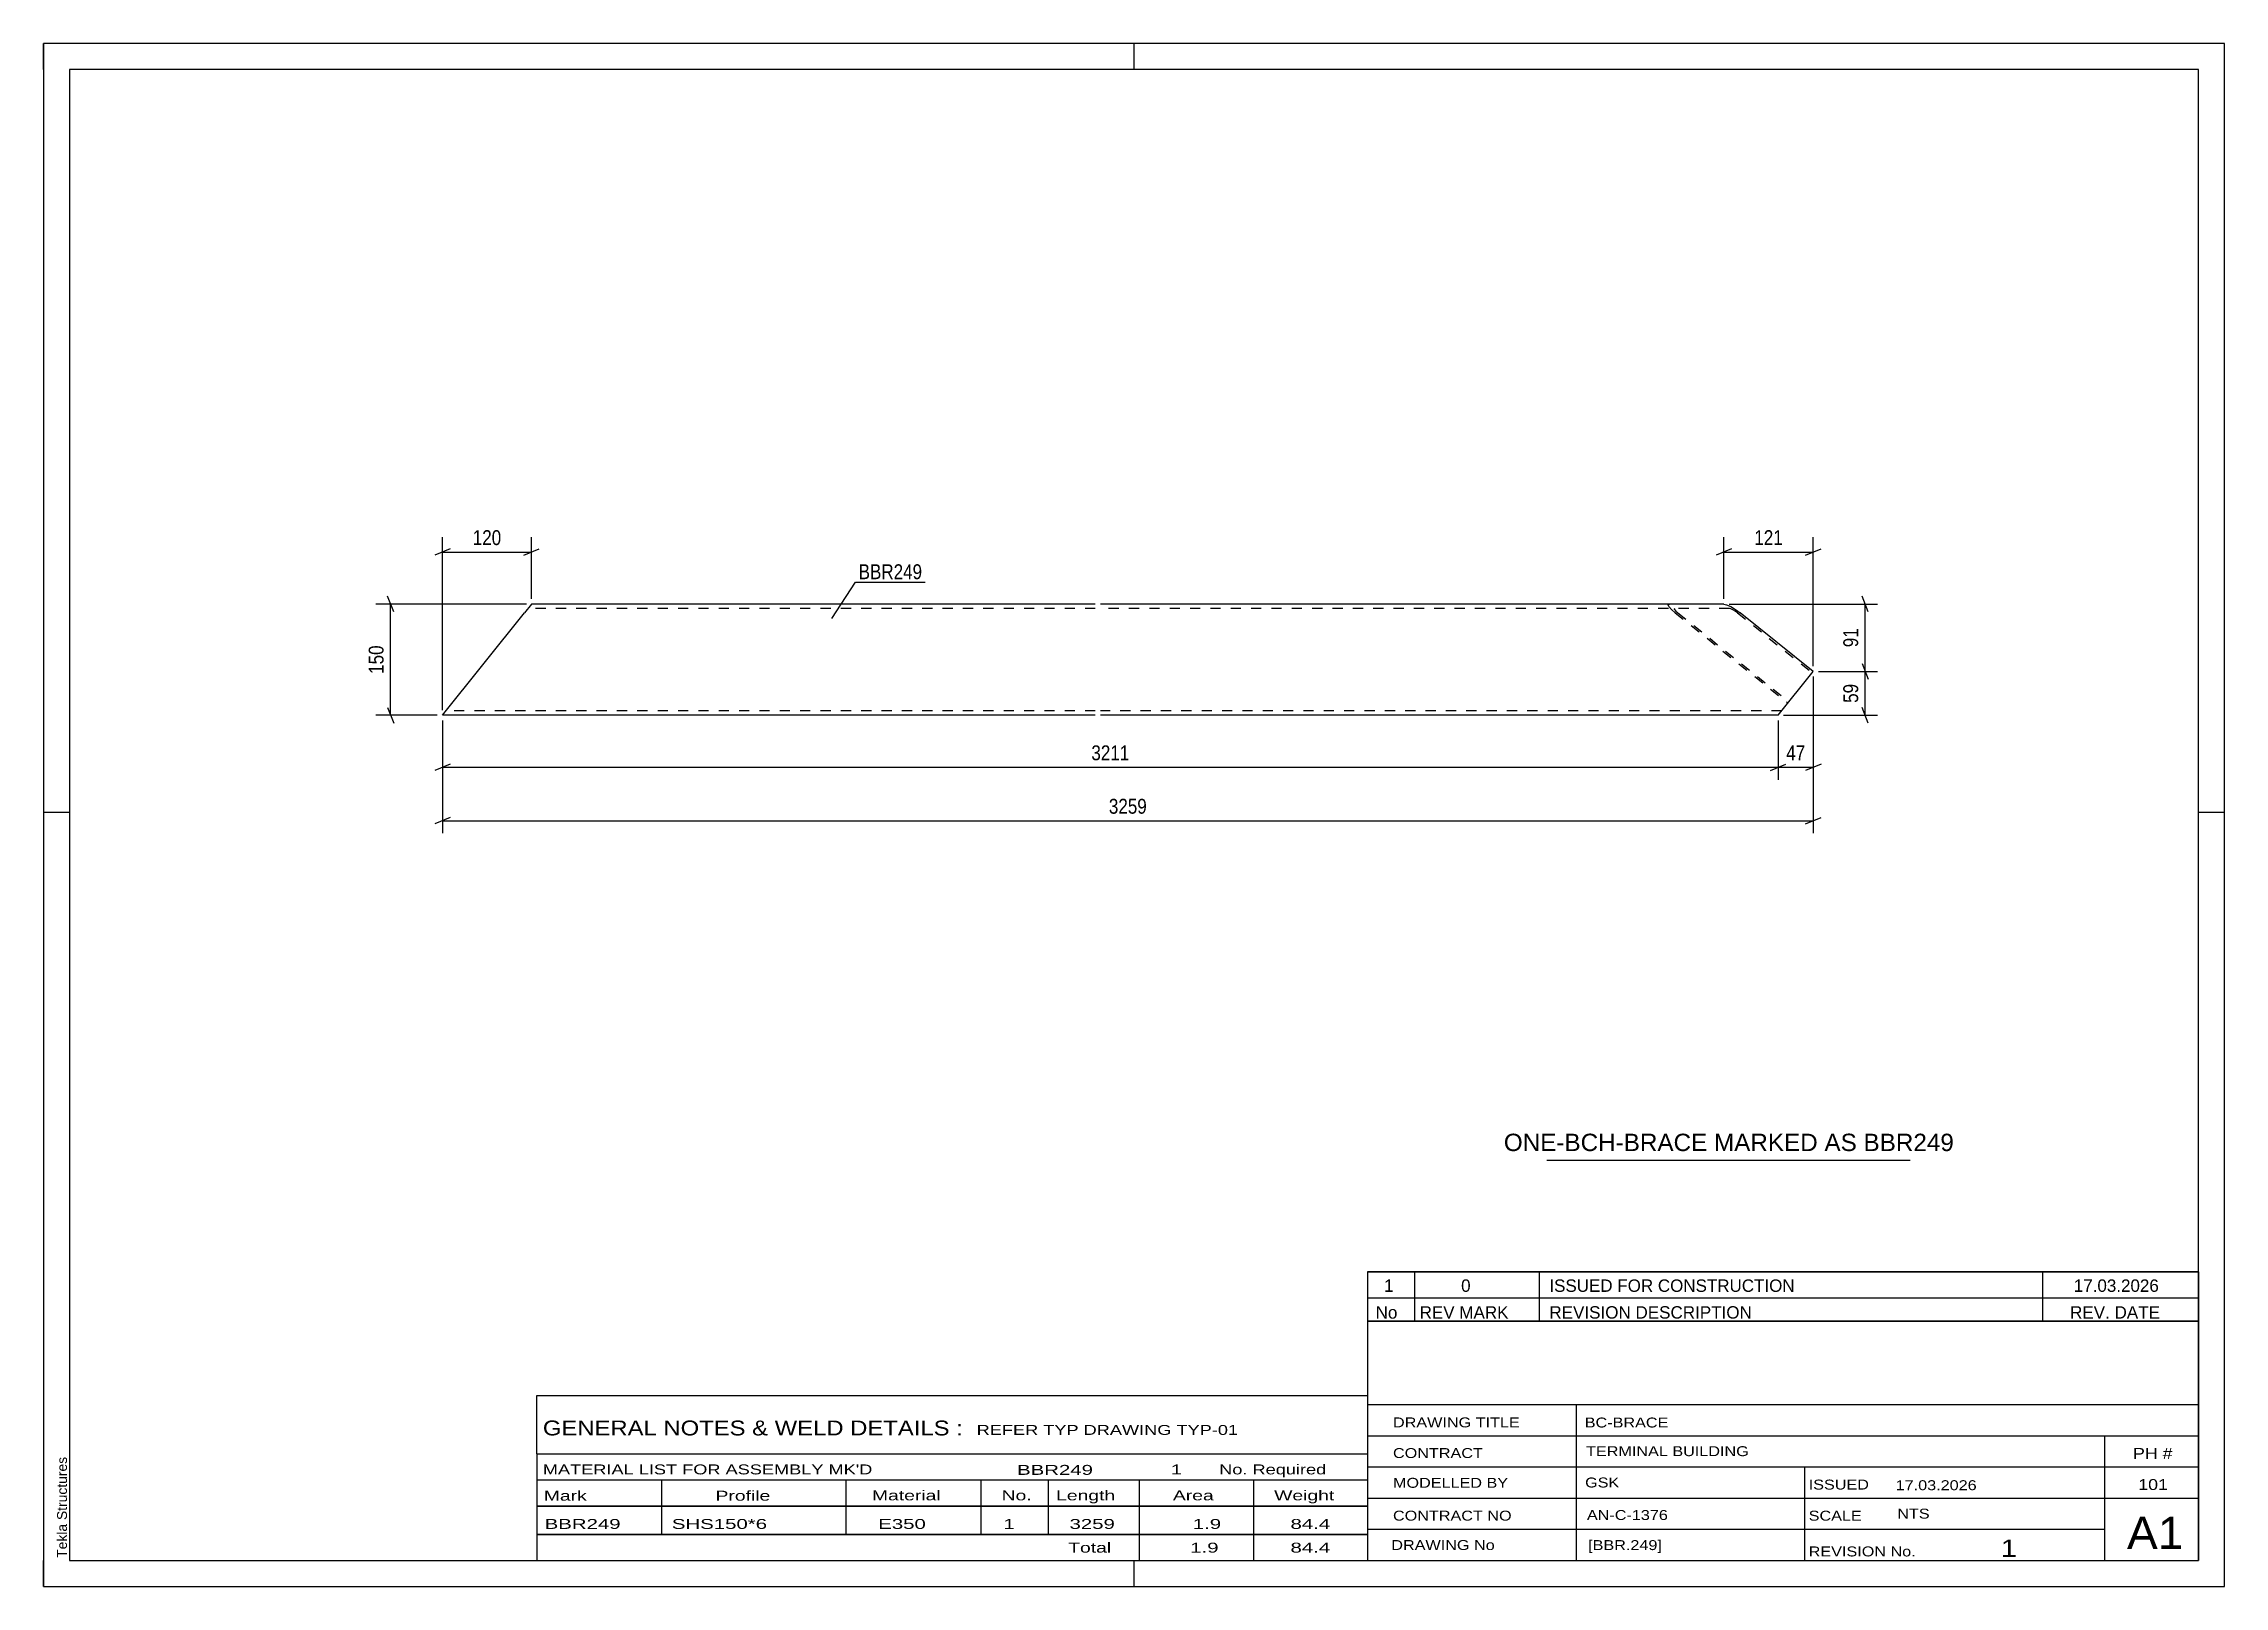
# Model space of a CAD drawing. Header units: millimetres. Extents: x 0 to 420, y 0 to 297.
import ezdxf

# ---------------------------------------------------------------- set-up
doc = ezdxf.new("R2010")
doc.units = ezdxf.units.MM
doc.linetypes.add('DXK_LINE_DOT2', pattern=[3.9198, 1.9599, -1.9599])
doc.styles.add('Arial', font='ARIAL.TTF', dxfattribs={"height": 0.2})
doc.styles.add('Arial Narrow', font='ARIALN.TTF', dxfattribs={"height": 0.2})

# ---------------------------------------------------------------- blocks, each defined once
blk = doc.blocks.new('Unknown-585398483-1162')
at = {"color": 5, "linetype": 'Continuous'}
for p, q in [((420, 297), (0, 297)), ((0, 297), (0, 0)), ((0, 292), (0, 297)), ((210, 292), (210, 297)), ((420, 0), (420, 297)), ((415, 292), (5, 292)), ((5, 292), (5, 5)), ((415, 5), (415, 292)), ((5, 149), (0, 149)), ((420, 149), (415, 149)), ((0, 0), (0, 5)), ((5, 5), (415, 5)), ((210, 0), (210, 5)), ((0, 0), (420, 0))]:
    blk.add_line(p, q, dxfattribs=at)
at = {"color": 174, "linetype": 'Continuous', "style": 'Arial'}
blk.add_text('Tekla Structures', height=1.9102, rotation=90, dxfattribs=at).set_placement((4.5, 5.5))
blk = doc.blocks.new('Part-585398483-1505 - 1499')
at = {"color": 2, "linetype": 'Continuous'}
for p, q in [((93.97, 189.12), (92.6, 187.41)), ((202.54, 189.12), (93.97, 189.12)), ((323.6, 189.12), (203.54, 189.12)), ((323.6, 189.12), (324.14, 188.99)), ((76.82, 167.69), (92.6, 187.41)), ((324.14, 188.99), (324.93, 188.62)), ((324.93, 188.62), (325.84, 188.07)), ((325.84, 188.07), (326.74, 187.41)), ((340.82, 176.14), (326.74, 187.41)), ((334.06, 167.69), (340.82, 176.14)), ((202.54, 167.69), (76.82, 167.69)), ((334.06, 167.69), (203.54, 167.69))]:
    blk.add_line(p, q, dxfattribs=at)
at = {"color": 7, "linetype": 'DXK_LINE_DOT2'}
for p, q in [((312.89, 188.99), (313.11, 189.12)), ((202.54, 188.27), (93.28, 188.27)), ((324.67, 188.27), (203.54, 188.27)), ((313.03, 188.62), (312.89, 188.99)), ((313.51, 188.07), (313.03, 188.62)), ((314.25, 187.41), (313.51, 188.07)), ((314.07, 188.2), (314.18, 188.27)), ((314.12, 188.07), (314.07, 188.2)), ((314.14, 188.02), (314.12, 188.07)), ((314.14, 188.02), (314.38, 187.74)), ((314.25, 187.41), (335.95, 170.05)), ((314.38, 187.74), (314.75, 187.41)), ((314.75, 187.41), (336.14, 170.29)), ((324.94, 188.2), (324.67, 188.27)), ((325.33, 188.02), (324.94, 188.2)), ((325.79, 187.74), (325.33, 188.02)), ((326.24, 187.41), (325.79, 187.74)), ((326.24, 187.41), (340.63, 175.89)), ((77.5, 168.55), (77.56, 168.62)), ((202.54, 168.55), (77.5, 168.55)), ((334.75, 168.55), (203.54, 168.55))]:
    blk.add_line(p, q, dxfattribs=at)
blk = doc.blocks.new('StraightDimension-585398483-1641 - 1499')
at = {"color": 7, "linetype": 'Continuous'}
for p, q in [((76.82, 168.69), (76.82, 201.97)), ((93.97, 190.12), (93.97, 201.97)), ((78.32, 199.72), (75.32, 198.52)), ((76.82, 199.12), (93.97, 199.12)), ((92.47, 198.52), (95.47, 199.72))]:
    blk.add_line(p, q, dxfattribs=at)
at = {"color": 0}
blk.add_wipeout([(88.74, 199.87), (88.74, 204.07), (82.05, 204.07), (82.05, 199.87)], dxfattribs=at)
at = {"color": 3, "style": 'Arial Narrow'}
blk.add_text('120', height=2.863, dxfattribs=at).set_placement((82.65, 200.47))
blk = doc.blocks.new('StraightDimension-585398483-1936 - 1499')
at = {"color": 7, "linetype": 'Continuous'}
for p, q in [((350.22, 177.64), (351.42, 174.64)), ((341.82, 176.14), (353.22, 176.14)), ((350.82, 167.69), (350.82, 176.14)), ((351.42, 166.19), (350.22, 169.19)), ((335.06, 167.69), (353.22, 167.69))]:
    blk.add_line(p, q, dxfattribs=at)
at = {"color": 0}
blk.add_wipeout([(350.07, 174.34), (345.87, 174.34), (345.87, 169.49), (350.07, 169.49)], dxfattribs=at)
at = {"color": 3, "style": 'Arial Narrow'}
blk.add_text('59', height=2.863, rotation=90.0002, dxfattribs=at).set_placement((349.47, 170.09))
blk = doc.blocks.new('StraightDimension-585398483-1631 - 1499')
at = {"color": 7, "linetype": 'Continuous'}
for p, q in [((92.97, 189.12), (63.97, 189.12)), ((67.42, 187.62), (66.22, 190.62)), ((66.82, 167.69), (66.82, 189.12)), ((66.22, 169.19), (67.42, 166.19)), ((75.82, 167.69), (63.97, 167.69))]:
    blk.add_line(p, q, dxfattribs=at)
at = {"color": 0}
blk.add_wipeout([(66.07, 181.75), (61.87, 181.75), (61.87, 175.07), (66.07, 175.07)], dxfattribs=at)
at = {"color": 3, "style": 'Arial Narrow'}
blk.add_text('150', height=2.863, rotation=90.0002, dxfattribs=at).set_placement((65.47, 175.67))
blk = doc.blocks.new('StraightDimension-585398483-1645 - 1499')
at = {"color": 7, "linetype": 'Continuous'}
for p, q in [((340.82, 175.14), (340.82, 155.29)), ((334.06, 166.69), (334.06, 155.29)), ((332.56, 157.09), (335.56, 158.29)), ((334.06, 157.69), (340.82, 157.69)), ((342.32, 158.29), (339.32, 157.09))]:
    blk.add_line(p, q, dxfattribs=at)
at = {"color": 0}
blk.add_wipeout([(339.87, 158.44), (339.87, 162.64), (335.01, 162.64), (335.01, 158.44)], dxfattribs=at)
at = {"color": 3, "style": 'Arial Narrow'}
blk.add_text('47', height=2.863, dxfattribs=at).set_placement((335.61, 159.04))
blk = doc.blocks.new('StraightDimension-585398483-1646 - 1499')
at = {"color": 7, "linetype": 'Continuous'}
for p, q in [((76.82, 166.69), (76.82, 155.29)), ((334.06, 166.69), (334.06, 155.29)), ((78.32, 158.29), (75.32, 157.09)), ((76.82, 157.69), (334.06, 157.69)), ((332.56, 157.09), (335.56, 158.29))]:
    blk.add_line(p, q, dxfattribs=at)
at = {"color": 0}
blk.add_wipeout([(209.7, 158.44), (209.7, 162.64), (201.19, 162.64), (201.19, 158.44)], dxfattribs=at)
at = {"color": 3, "style": 'Arial Narrow'}
blk.add_text('3211', height=2.863, dxfattribs=at).set_placement((201.79, 159.04))
blk = doc.blocks.new('StraightDimension-585398483-1653 - 1499')
at = {"color": 7, "linetype": 'Continuous'}
for p, q in [((340.82, 175.14), (340.82, 145)), ((76.82, 166.69), (76.82, 145)), ((78.32, 148), (75.32, 146.8)), ((76.82, 147.4), (340.82, 147.4)), ((339.32, 146.8), (342.32, 148))]:
    blk.add_line(p, q, dxfattribs=at)
at = {"color": 0}
blk.add_wipeout([(213.08, 148.15), (213.08, 152.35), (204.56, 152.35), (204.56, 148.15)], dxfattribs=at)
at = {"color": 3, "style": 'Arial Narrow'}
blk.add_text('3259', height=2.863, dxfattribs=at).set_placement((205.16, 148.75))
blk = doc.blocks.new('StraightDimension-585398483-1878 - 1499')
at = {"color": 7, "linetype": 'Continuous'}
for p, q in [((323.6, 190.12), (323.6, 201.97)), ((340.82, 177.14), (340.82, 201.97)), ((325.1, 199.72), (322.1, 198.52)), ((323.6, 199.12), (340.82, 199.12)), ((339.32, 198.52), (342.32, 199.72))]:
    blk.add_line(p, q, dxfattribs=at)
at = {"color": 0}
blk.add_wipeout([(335.55, 199.87), (335.55, 204.07), (328.87, 204.07), (328.87, 199.87)], dxfattribs=at)
at = {"color": 3, "style": 'Arial Narrow'}
blk.add_text('121', height=2.863, dxfattribs=at).set_placement((329.47, 200.47))
blk = doc.blocks.new('StraightDimension-585398483-1935 - 1499')
at = {"color": 7, "linetype": 'Continuous'}
for p, q in [((324.6, 189.12), (353.22, 189.12)), ((351.42, 187.62), (350.22, 190.62)), ((350.82, 176.14), (350.82, 189.12)), ((350.22, 177.64), (351.42, 174.64)), ((341.82, 176.14), (353.22, 176.14))]:
    blk.add_line(p, q, dxfattribs=at)
at = {"color": 0}
blk.add_wipeout([(350.07, 185.06), (345.87, 185.06), (345.87, 180.2), (350.07, 180.2)], dxfattribs=at)
at = {"color": 3, "style": 'Arial Narrow'}
blk.add_text('91', height=2.863, rotation=90.0002, dxfattribs=at).set_placement((349.47, 180.8))
blk = doc.blocks.new('Unknown-585398483-2007')
at = {"color": 7, "linetype": 'Continuous'}
for p, q in [((255, 51.05), (255, 5)), ((255, 51.05), (415, 51.05)), ((415, 51), (415, 5)), ((255, 35), (415, 35)), ((295.14, 35), (295.14, 5)), ((255, 29), (415, 29)), ((397, 5.05), (397, 29.05)), ((255, 23), (415, 23)), ((339.14, 23), (339.14, 5)), ((255, 17), (415, 17)), ((255, 11), (397, 11)), ((255, 5), (415, 5))]:
    blk.add_line(p, q, dxfattribs=at)
at = {"color": 7, "style": 'Arial Narrow'}
for s, height, width, p in [('DRAWING TITLE', 1.9089, 1.425378, (259.88, 30.61)), ('BC-BRACE', 1.909, 1.425378, (296.81, 30.59)), ('CONTRACT', 1.909, 1.425378, (259.88, 24.71)), ('TERMINAL BUILDING', 1.9089, 1.425378, (297.06, 25.07)), ('MODELLED BY', 1.9089, 1.425378, (259.88, 18.98)), ('GSK', 1.909, 1.425378, (296.88, 19.04)), ('ISSUED', 1.909, 1.425378, (339.94, 18.64)), ('17.03.2026', 1.909, 1.425378, (356.69, 18.52)), ('CONTRACT NO', 1.9089, 1.425378, (259.88, 12.66)), ('AN-C-1376', 1.909, 1.425378, (297.23, 12.78)), ('SCALE', 1.909, 1.425378, (339.94, 12.65)), ('A1', 6.204, 1.25, (401.24, 7.2)), ('DRAWING No', 1.909, 1.425378, (259.56, 7)), ('[BBR.249]', 1.909, 1.425378, (297.46, 6.99)), ('1', 3.34, 1.5, (376.91, 5.68)), ('REVISION No.', 1.9089, 1.425378, (339.94, 5.77))]:
    blk.add_text(s, height=height, dxfattribs=dict(at, width=width)).set_placement(p)
at = {"color": 7, "linetype": 'Continuous', "style": 'Arial Narrow'}
for s, height, width, p in [('PH #', 2.1, 1.42538, (402.4, 24.55)), ('101', 2.1, 1.42538, (403.41, 18.55)), ('NTS', 1.909, 1.425378, (357, 13.05))]:
    blk.add_text(s, height=height, dxfattribs=dict(at, width=width)).set_placement(p)
blk = doc.blocks.new('Unknown-585398483-2008')
at = {"color": 7, "linetype": 'Continuous'}
for p, q in [((255, 60.55), (415, 60.55)), ((415, 60.55), (255, 60.55)), ((255, 60.55), (255, 55.55)), ((264, 60.55), (264, 55.55)), ((288, 60.55), (288, 55.55)), ((385, 60.55), (385, 55.55)), ((415, 60.55), (415, 55.55)), ((255, 55.55), (415, 55.55)), ((255, 55.55), (255, 51.05)), ((255, 55.55), (415, 55.55)), ((264, 55.55), (264, 51.05)), ((288, 55.55), (288, 51.05)), ((385, 55.55), (385, 51.05)), ((415, 55.55), (415, 51.05)), ((415, 51.05), (255, 51.05))]:
    blk.add_line(p, q, dxfattribs=at)
at = {"color": 7, "linetype": 'Continuous', "style": 'Arial Narrow'}
for s, height, width, p in [('1', 2.39, 1.196471, (258.16, 56.7)), ('0', 2.39, 1.196471, (273, 56.7)), ('ISSUED FOR CONSTRUCTION', 2.3861, 1.196471, (290, 56.7)), ('17.03.2026', 2.386, 1.196471, (391, 56.7)), ('No', 2.386, 1.2, (256.54, 51.55)), ('REV MARK', 2.386, 1.2, (265, 51.55)), ('REVISION DESCRIPTION', 2.3861, 1.2, (290, 51.55)), ('REV. DATE', 2.386, 1.2, (390.28, 51.55))]:
    blk.add_text(s, height=height, dxfattribs=dict(at, width=width)).set_placement(p)
blk = doc.blocks.new('Unknown-585398483-2009')
at = {"color": 7, "linetype": 'Continuous'}
for p, q in [((95, 36.75), (255, 36.75)), ((95, 25.5), (95, 36.75)), ((255, 36.75), (255, 25.5)), ((95, 25.5), (255, 25.5)), ((95, 25.5), (95, 20.5)), ((255, 25.5), (255, 20.5)), ((95, 20.5), (255, 20.5)), ((95, 20.5), (95, 15.5)), ((119, 20.5), (119, 15.5)), ((154.5, 20.5), (154.5, 15.5)), ((180.5, 20.5), (180.5, 15.5)), ((193.5, 20.5), (193.5, 15.5)), ((211, 20.5), (211, 15.5)), ((233, 20.5), (233, 15.5)), ((255, 20.5), (255, 15.5)), ((95, 15.5), (255, 15.5)), ((95, 15.45), (95, 10.05)), ((95, 15.45), (255, 15.45)), ((119, 15.5), (119, 10)), ((154.5, 15.5), (154.5, 10)), ((180.5, 15.5), (180.5, 10)), ((193.5, 15.5), (193.5, 10)), ((211, 15.5), (211, 10)), ((233, 15.5), (233, 10)), ((255, 15.45), (255, 10.05)), ((95, 10.05), (255, 10.05)), ((95, 10), (255, 10)), ((95, 10), (95, 5)), ((211, 10), (211, 5)), ((233, 10), (233, 5)), ((255, 10), (255, 5)), ((95, 5), (255, 5))]:
    blk.add_line(p, q, dxfattribs=at)
at = {"color": 7, "style": 'Arial Narrow'}
for s, height, width, p in [('GENERAL NOTES & WELD DETAILS :', 2.8633, 1.4, (96.15, 29.06)), ('REFER TYP DRAWING TYP-01', 1.9089, 1.6, (179.7, 29.16)), ("MATERIAL LIST FOR ASSEMBLY MK'D", 1.9089, 1.6, (96.15, 21.56)), ('BBR249', 1.909, 1.794707, (187.48, 21.47)), ('1', 1.91, 1.794707, (217.08, 21.56)), ('No. Required', 1.9089, 1.6, (226.41, 21.56)), ('Mark', 1.909, 1.7, (96.34, 16.5)), ('Profile', 1.909, 1.7, (129.41, 16.5)), ('Material', 1.909, 1.7, (159.54, 16.56)), ('No.', 1.909, 1.7, (184.5, 16.56)), ('Length', 1.909, 1.7, (195, 16.56)), ('Area', 1.909, 1.7, (217.5, 16.56)), ('Weight', 1.909, 1.7, (237, 16.56))]:
    blk.add_text(s, height=height, dxfattribs=dict(at, width=width)).set_placement(p)
at = {"color": 7, "linetype": 'Continuous', "style": 'Arial Narrow'}
for s, height, width, p in [('BBR249', 1.909, 1.794707, (96.5, 11.06)), ('SHS150*6', 1.909, 1.794707, (121, 11.06)), ('E350', 1.909, 1.794707, (160.74, 11.06)), ('1', 1.91, 1.794707, (184.86, 11.06)), ('3259', 1.909, 1.794707, (197.58, 11.06)), ('1.9', 1.909, 1.794707, (221.32, 11.06)), ('84.4', 1.909, 1.794707, (240.14, 11.06)), ('Total', 1.909, 1.7, (197.33, 6.5)), ('1.9', 1.909, 1.794707, (220.83, 6.5)), ('84.4', 1.909, 1.794707, (240.14, 6.5))]:
    blk.add_text(s, height=height, dxfattribs=dict(at, width=width)).set_placement(p)
blk = doc.blocks.new('Unknown-585398483-2010')
at = {"color": 7, "linetype": 'Continuous'}
blk.add_line((289.5, 82.05), (359.5, 82.05), dxfattribs=at)
at = {"color": 7, "style": 'Arial'}
blk.add_text('ONE-BCH-BRACE MARKED AS BBR249', height=3.3428, dxfattribs=at).set_placement((281.23, 83.8))
blk = doc.blocks.new('Mark-585398483-1538 - 1499')
at = {"color": 0}
blk.add_wipeout([(169.21, 193.9), (169.21, 196.9), (156.97, 196.9), (156.97, 193.9)], dxfattribs=at)
blk.add_wipeout([(169.21, 193.9), (169.21, 196.9), (156.97, 196.9), (156.97, 193.9)], dxfattribs=at)
at = {"color": 30, "linetype": 'Continuous'}
for p, q in [((151.81, 186.35), (156.37, 193.3)), ((156.37, 193.3), (169.81, 193.3))]:
    blk.add_line(p, q, dxfattribs=at)
at = {"color": 3, "style": 'Arial Narrow'}
blk.add_text('BBR249', height=2.863, dxfattribs=at).set_placement((156.97, 193.9))

msp = doc.modelspace()

# ---------------------------------------------------------------- block references
for name in ['Unknown-585398483-1162', 'Part-585398483-1505 - 1499', 'Unknown-585398483-2010', 'Unknown-585398483-2008', 'Unknown-585398483-2007', 'Unknown-585398483-2009']:
    msp.add_blockref(name, (0, 0))

# ---------------------------------------------------------------- next in the draw order: block references
for name in ['StraightDimension-585398483-1641 - 1499', 'Mark-585398483-1538 - 1499', 'StraightDimension-585398483-1936 - 1499']:
    msp.add_blockref(name, (0, 0))

# ---------------------------------------------------------------- next in the draw order: block references
for name in ['StraightDimension-585398483-1631 - 1499', 'StraightDimension-585398483-1645 - 1499']:
    msp.add_blockref(name, (0, 0))

# ---------------------------------------------------------------- next in the draw order: block references
msp.add_blockref('StraightDimension-585398483-1646 - 1499', (0, 0))

# ---------------------------------------------------------------- next in the draw order: block references
msp.add_blockref('StraightDimension-585398483-1653 - 1499', (0, 0))

# ---------------------------------------------------------------- next in the draw order: block references
msp.add_blockref('StraightDimension-585398483-1878 - 1499', (0, 0))

# ---------------------------------------------------------------- next in the draw order: block references
msp.add_blockref('StraightDimension-585398483-1935 - 1499', (0, 0))

doc.saveas('drawing.dxf')
